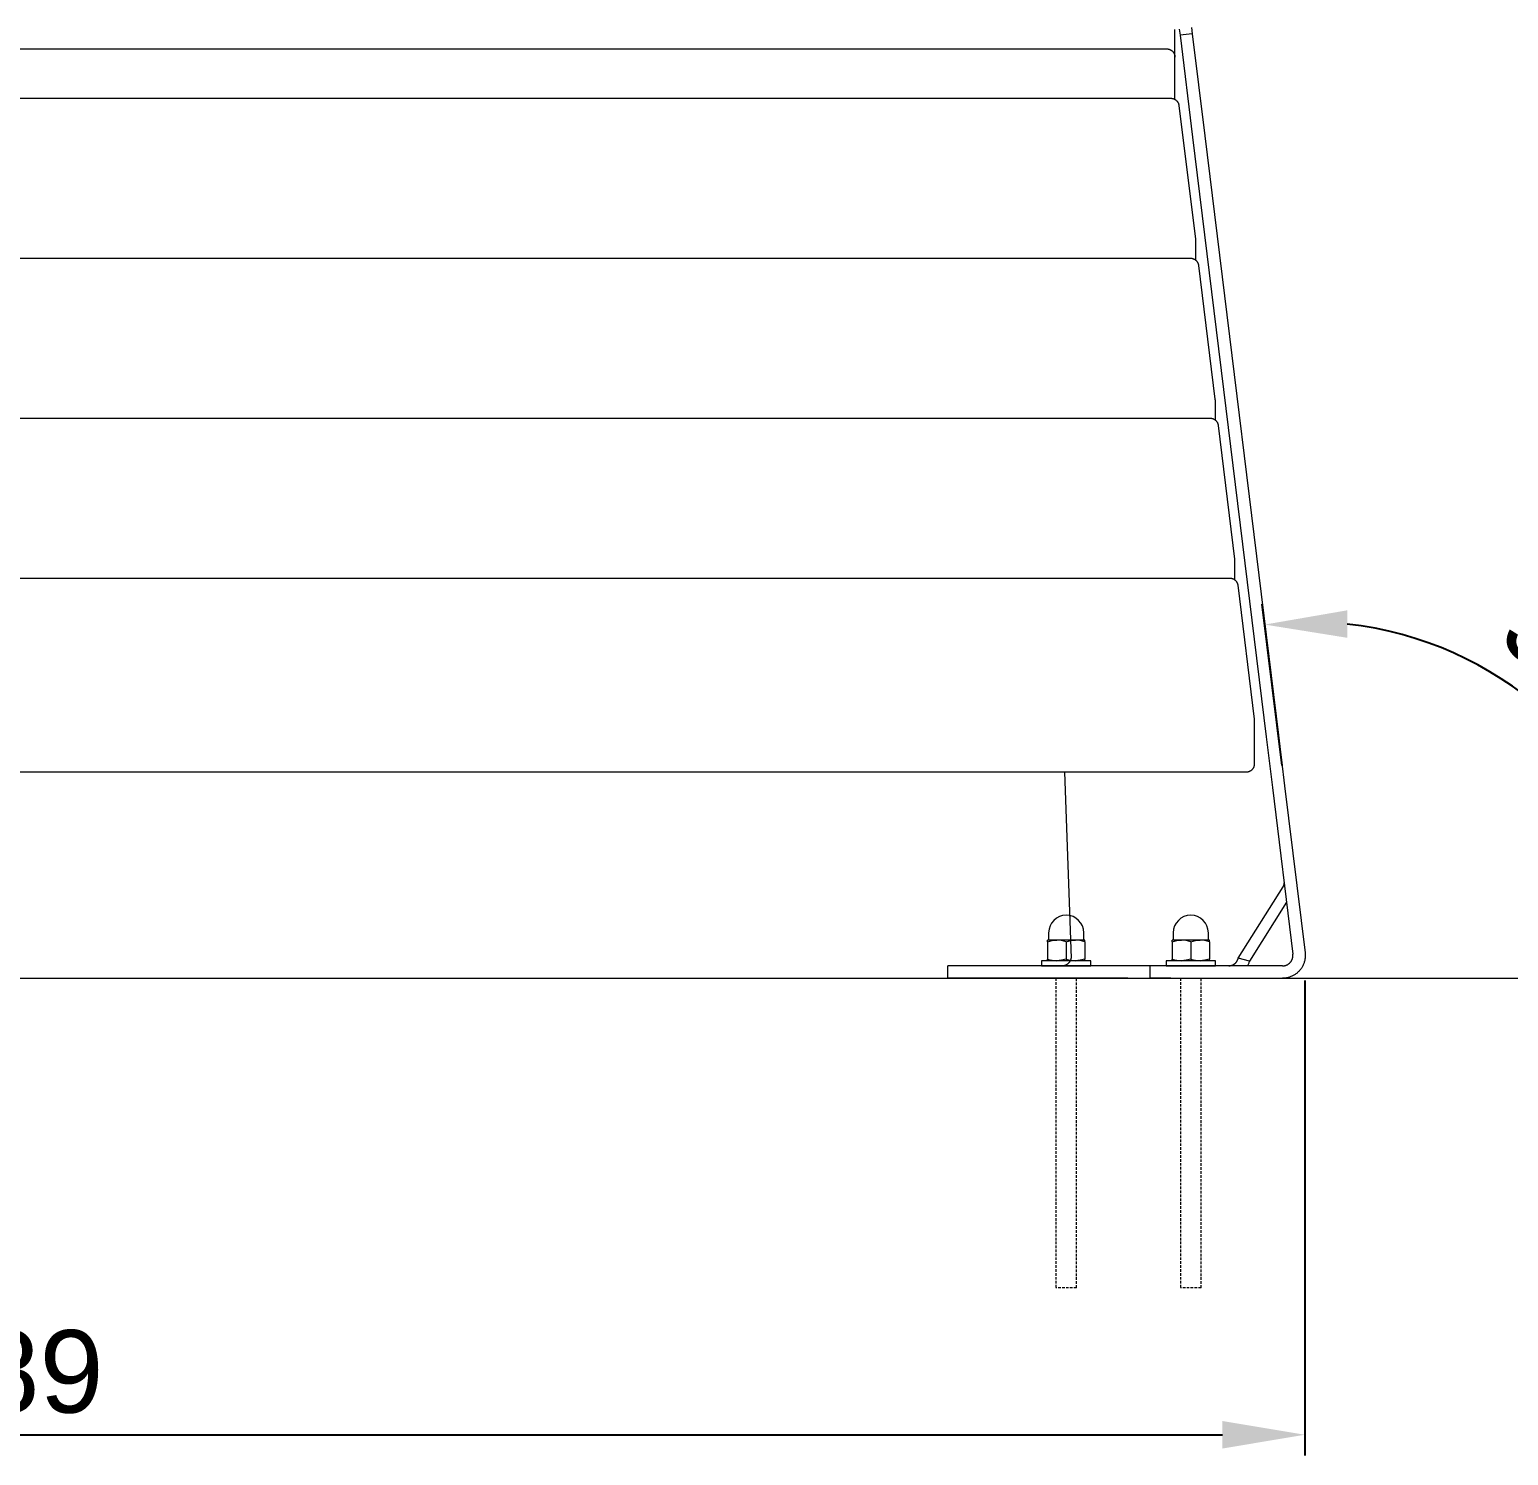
# Model space of a CAD drawing. Header units: millimetres. Extents: x 143 to 4970, y 293 to 3610.
# Drawn here: x 860 to 1577, y 2215 to 2906 of the extents above; entities that cross this region are included whole.
import ezdxf

# ---------------------------------------------------------------- set-up
doc = ezdxf.new("R2010")
doc.units = ezdxf.units.MM
doc.linetypes.add('HIDDEN', pattern=[1.905, 1.27, -0.635])
for name, color, linetype, lineweight in [('ZANO_R', 7, 'Continuous', 0), ('ZANO_R_przerywana', 7, 'HIDDEN', 0), ('ZANO_W', 1, 'Continuous', 0)]:
    doc.layers.add(name, color=color, linetype=linetype, lineweight=lineweight)
doc.styles.get("Standard").update_dxf_attribs({"font": 'ARIALUNI.TTF'})
doc.dimstyles.new('pl i ang', dxfattribs={"dimtxt": 50, "dimasz": 50, "dimexe": 1.25, "dimexo": 0.625, "dimgap": 10, "dimtad": 1, "dimtoh": 1, "dimtxsty": 'Standard', "dimcen": 2.5, "dimclrd": 1, "dimclre": 1, "dimclrt": 1, "dimadec": 0, "dimazin": 0, "dimtfac": 1, "dimtmove": 0, "dimatfit": 3, "dimfxl": 1, "dimarcsym": 1})

# ---------------------------------------------------------------- blocks, each defined once
blk = doc.blocks.new('*D396')
at = {"layer": 'ZANO_W', "color": 1, "lineweight": -2}
for p, q in [((189.48, 2445.27), (189.48, 2215.13)), ((1478.42, 2445.27), (1478.42, 2215.13)), ((229.48, 2225.13), (1438.42, 2225.13))]:
    blk.add_line(p, q, dxfattribs=at)
at = {"layer": 'ZANO_W', "color": 1}
for points in [[(229.48, 2231.79), (229.48, 2218.46), (189.48, 2225.13)], [(1438.42, 2218.46), (1438.42, 2231.79), (1478.42, 2225.13)]]:
    blk.add_solid(points, dxfattribs=at)
at = {"layer": 'ZANO_W', "color": 1, "insert": (833.95, 2255.56), "char_height": 40, "attachment_point": 5}
blk.add_mtext('1289', dxfattribs=at)
blk = doc.blocks.new('*D404')
at = {"layer": 'ZANO_W', "color": 1, "lineweight": -2}
blk.add_line((1467.39, 2549.43), (1457.79, 2627.63), dxfattribs=at)
blk.add_arc((1480.05, 2446.34), 172.65, 13.30432, 83.6958, dxfattribs=at)
at = {"layer": 'ZANO_W', "color": 1}
for points in [[(1498.97, 2624.61), (1499.05, 2611.28), (1459.01, 2617.7)], [(1641.45, 2485.3), (1654.69, 2486.84), (1652.7, 2446.34)]]:
    blk.add_solid(points, dxfattribs=at)
at = {"layer": 'ZANO_W', "color": 1, "insert": (1614.73, 2598.57), "char_height": 40, "attachment_point": 5, "rotation": 318.50006}
blk.add_mtext('97%%d', dxfattribs=at)

msp = doc.modelspace()

# ---------------------------------------------------------------- linework, layer by layer
at = {"layer": 'ZANO_R'}
for p, q in [((1415.45, 2899.11), (1415.45, 2905.99)), ((1417.54, 2906.22), (1417.9, 2903.27)), ((1423.86, 2904), (1417.9, 2903.27)), ((1423.5, 2906.95), (1423.86, 2904)), ((1423.86, 2904), (1429.93, 2854.58)), ((256.45, 2896.64), (1411.45, 2896.64)), ((1411.45, 2896.64), (1411.59, 2896.64)), ((1411.59, 2896.64), (1411.73, 2896.63)), ((1411.73, 2896.63), (1411.86, 2896.62)), ((1411.86, 2896.62), (1412, 2896.6)), ((1412, 2896.6), (1412.13, 2896.58)), ((1412.13, 2896.58), (1412.27, 2896.56)), ((1412.27, 2896.56), (1412.4, 2896.53)), ((1412.4, 2896.53), (1412.53, 2896.49)), ((1412.53, 2896.49), (1412.66, 2896.45)), ((1412.66, 2896.45), (1412.79, 2896.41)), ((1412.79, 2896.41), (1412.92, 2896.36)), ((1412.92, 2896.36), (1413.05, 2896.31)), ((1415.45, 2892.75), (1415.45, 2899.11)), ((1417.9, 2903.27), (1423.97, 2853.85)), ((1413.05, 2896.31), (1413.17, 2896.25)), ((1413.17, 2896.25), (1413.29, 2896.19)), ((1413.29, 2896.19), (1413.41, 2896.13)), ((1413.41, 2896.13), (1413.53, 2896.06)), ((1413.53, 2896.06), (1413.65, 2895.99)), ((1413.65, 2895.99), (1413.76, 2895.91)), ((1413.76, 2895.91), (1413.87, 2895.83)), ((1413.87, 2895.83), (1413.98, 2895.75)), ((1413.98, 2895.75), (1414.08, 2895.66)), ((1414.08, 2895.66), (1414.18, 2895.57)), ((1414.18, 2895.57), (1414.28, 2895.47)), ((1414.28, 2895.47), (1414.38, 2895.37)), ((1414.38, 2895.37), (1414.47, 2895.27)), ((1414.47, 2895.27), (1414.56, 2895.17)), ((1414.56, 2895.17), (1414.64, 2895.06)), ((1414.64, 2895.06), (1414.72, 2894.95)), ((1414.72, 2894.95), (1414.8, 2894.84)), ((1414.8, 2894.84), (1414.87, 2894.72)), ((1414.87, 2894.72), (1414.94, 2894.6)), ((1414.94, 2894.6), (1415, 2894.48)), ((1415, 2894.48), (1415.07, 2894.36)), ((1415.07, 2894.36), (1415.12, 2894.24)), ((1415.12, 2894.24), (1415.17, 2894.11)), ((1415.17, 2894.11), (1415.22, 2893.98)), ((1415.22, 2893.98), (1415.27, 2893.85)), ((1415.27, 2893.85), (1415.3, 2893.72)), ((1415.3, 2893.72), (1415.34, 2893.59)), ((1415.34, 2893.59), (1415.37, 2893.46)), ((1415.37, 2893.46), (1415.4, 2893.32)), ((1415.4, 2893.32), (1415.42, 2893.19)), ((1415.42, 2893.19), (1415.43, 2893.05)), ((1415.43, 2893.05), (1415.44, 2892.92)), ((1415.44, 2892.92), (1415.45, 2892.78)), ((1415.45, 2892.78), (1415.45, 2892.64)), ((1415.45, 2878.09), (1415.45, 2892.64)), ((1415.45, 2872.15), (1415.45, 2878.09)), ((254.5, 2872.72), (1413.41, 2872.72)), ((1413.41, 2872.72), (1413.54, 2872.71)), ((1413.54, 2872.71), (1413.68, 2872.71)), ((1413.68, 2872.71), (1413.82, 2872.69)), ((1413.82, 2872.69), (1413.96, 2872.68)), ((1413.96, 2872.68), (1414.09, 2872.66)), ((1414.09, 2872.66), (1414.23, 2872.63)), ((1414.23, 2872.63), (1414.36, 2872.6)), ((1414.36, 2872.6), (1414.5, 2872.56)), ((1414.5, 2872.56), (1414.63, 2872.53)), ((1414.63, 2872.53), (1414.76, 2872.48)), ((1414.76, 2872.48), (1414.89, 2872.43)), ((1414.89, 2872.43), (1415.02, 2872.38)), ((1415.02, 2872.38), (1415.14, 2872.32)), ((1415.14, 2872.32), (1415.26, 2872.26)), ((1415.26, 2872.26), (1415.39, 2872.19)), ((1415.39, 2872.19), (1415.5, 2872.12)), ((1415.5, 2872.12), (1415.62, 2872.05)), ((1415.62, 2872.05), (1415.73, 2871.97)), ((1415.73, 2871.97), (1415.84, 2871.89)), ((1415.84, 2871.89), (1415.95, 2871.8)), ((1415.95, 2871.8), (1416.06, 2871.71)), ((1416.06, 2871.71), (1416.16, 2871.62)), ((1416.16, 2871.62), (1416.26, 2871.52)), ((1416.26, 2871.52), (1416.35, 2871.42)), ((1416.35, 2871.42), (1416.44, 2871.32)), ((1416.44, 2871.32), (1416.53, 2871.21)), ((1416.53, 2871.21), (1416.62, 2871.1)), ((1416.62, 2871.1), (1416.7, 2870.99)), ((1416.7, 2870.99), (1416.77, 2870.88)), ((1416.77, 2870.88), (1416.85, 2870.76)), ((1416.85, 2870.76), (1416.91, 2870.64)), ((1416.91, 2870.64), (1416.98, 2870.52)), ((1416.98, 2870.52), (1417.04, 2870.39)), ((1417.04, 2870.39), (1417.09, 2870.27)), ((1417.09, 2870.27), (1417.15, 2870.14)), ((1417.15, 2870.14), (1417.19, 2870.01)), ((1417.19, 2870.01), (1417.23, 2869.88)), ((1417.23, 2869.88), (1417.27, 2869.75)), ((1417.27, 2869.75), (1417.31, 2869.61)), ((1417.31, 2869.61), (1417.33, 2869.48)), ((1417.33, 2869.48), (1417.36, 2869.34)), ((1417.36, 2869.34), (1417.38, 2869.2)), ((1417.38, 2869.2), (1425.33, 2804.39)), ((1423.97, 2853.85), (1459.64, 2563.34)), ((1429.93, 2854.58), (1465.6, 2564.07)), ((1425.33, 2804.39), (1425.35, 2804.27)), ((1425.35, 2804.27), (1425.36, 2804.15)), ((1425.36, 2804.15), (1425.36, 2804.03)), ((1425.36, 2804.03), (1425.36, 2803.91)), ((1425.36, 2803.91), (1425.36, 2794.39)), ((244.99, 2795.23), (1422.92, 2795.23)), ((1422.92, 2795.23), (1423.06, 2795.22)), ((1423.06, 2795.22), (1423.2, 2795.22)), ((1423.2, 2795.22), (1423.33, 2795.2)), ((1423.33, 2795.2), (1423.47, 2795.19)), ((1423.47, 2795.19), (1423.61, 2795.17)), ((1423.61, 2795.17), (1423.74, 2795.14)), ((1423.74, 2795.14), (1423.88, 2795.11)), ((1423.88, 2795.11), (1424.01, 2795.07)), ((1424.01, 2795.07), (1424.14, 2795.03)), ((1424.14, 2795.03), (1424.27, 2794.99)), ((1424.27, 2794.99), (1424.4, 2794.94)), ((1424.4, 2794.94), (1424.53, 2794.89)), ((1424.53, 2794.89), (1424.66, 2794.83)), ((1424.66, 2794.83), (1424.78, 2794.77)), ((1424.78, 2794.77), (1424.9, 2794.7)), ((1424.9, 2794.7), (1425.02, 2794.63)), ((1425.02, 2794.63), (1425.13, 2794.56)), ((1425.13, 2794.56), (1425.25, 2794.48)), ((1425.25, 2794.48), (1425.36, 2794.4)), ((1425.36, 2794.4), (1425.47, 2794.31)), ((1425.47, 2794.31), (1425.57, 2794.22)), ((1425.57, 2794.22), (1425.67, 2794.13)), ((1425.67, 2794.13), (1425.77, 2794.03)), ((1425.77, 2794.03), (1425.87, 2793.93)), ((1425.87, 2793.93), (1425.96, 2793.83)), ((1425.96, 2793.83), (1426.05, 2793.72)), ((1426.05, 2793.72), (1426.13, 2793.61)), ((1426.13, 2793.61), (1426.21, 2793.5)), ((1426.21, 2793.5), (1426.29, 2793.39)), ((1426.29, 2793.39), (1426.36, 2793.27)), ((1426.36, 2793.27), (1426.43, 2793.15)), ((1426.43, 2793.15), (1426.49, 2793.03)), ((1426.49, 2793.03), (1426.55, 2792.9)), ((1426.55, 2792.9), (1426.61, 2792.78)), ((1426.61, 2792.78), (1426.66, 2792.65)), ((1426.66, 2792.65), (1426.71, 2792.52)), ((1426.71, 2792.52), (1426.75, 2792.39)), ((1426.75, 2792.39), (1426.79, 2792.25)), ((1426.79, 2792.25), (1426.82, 2792.12)), ((1426.82, 2792.12), (1426.85, 2791.99)), ((1426.85, 2791.99), (1426.87, 2791.85)), ((1426.87, 2791.85), (1426.89, 2791.71)), ((1426.89, 2791.71), (1434.85, 2726.9)), ((1434.85, 2726.9), (1434.86, 2726.78)), ((1434.86, 2726.78), (1434.87, 2726.66)), ((1434.87, 2726.66), (1434.88, 2726.54)), ((1434.88, 2726.54), (1434.88, 2726.42)), ((1434.88, 2726.42), (1434.88, 2716.9)), ((235.47, 2717.74), (1432.44, 2717.74)), ((1432.44, 2717.74), (1432.57, 2717.73)), ((1432.57, 2717.73), (1432.71, 2717.73)), ((1432.71, 2717.73), (1432.85, 2717.71)), ((1432.85, 2717.71), (1432.99, 2717.7)), ((1432.99, 2717.7), (1433.12, 2717.68)), ((1433.12, 2717.68), (1433.26, 2717.65)), ((1433.26, 2717.65), (1433.39, 2717.62)), ((1433.39, 2717.62), (1433.53, 2717.58)), ((1433.53, 2717.58), (1433.66, 2717.54)), ((1433.66, 2717.54), (1433.79, 2717.5)), ((1433.79, 2717.5), (1433.92, 2717.45)), ((1433.92, 2717.45), (1434.04, 2717.4)), ((1434.04, 2717.4), (1434.17, 2717.34)), ((1434.17, 2717.34), (1434.29, 2717.28)), ((1434.29, 2717.28), (1434.41, 2717.21)), ((1434.41, 2717.21), (1434.53, 2717.14)), ((1434.53, 2717.14), (1434.65, 2717.07)), ((1434.65, 2717.07), (1434.76, 2716.99)), ((1434.76, 2716.99), (1434.87, 2716.91)), ((1434.87, 2716.91), (1434.98, 2716.82)), ((1434.98, 2716.82), (1435.09, 2716.73)), ((1435.09, 2716.73), (1435.19, 2716.64)), ((1435.19, 2716.64), (1435.29, 2716.54)), ((1435.29, 2716.54), (1435.38, 2716.44)), ((1435.38, 2716.44), (1435.47, 2716.34)), ((1435.47, 2716.34), (1435.56, 2716.23)), ((1435.56, 2716.23), (1435.65, 2716.12)), ((1435.65, 2716.12), (1435.73, 2716.01)), ((1435.73, 2716.01), (1435.8, 2715.9)), ((1435.8, 2715.9), (1435.87, 2715.78)), ((1435.87, 2715.78), (1435.94, 2715.66)), ((1435.94, 2715.66), (1436.01, 2715.54)), ((1436.01, 2715.54), (1436.07, 2715.41)), ((1436.07, 2715.41), (1436.12, 2715.29)), ((1436.12, 2715.29), (1436.17, 2715.16)), ((1436.17, 2715.16), (1436.22, 2715.03)), ((1436.22, 2715.03), (1436.26, 2714.9)), ((1436.26, 2714.9), (1436.3, 2714.76)), ((1436.3, 2714.76), (1436.33, 2714.63)), ((1436.33, 2714.63), (1436.36, 2714.5)), ((1436.36, 2714.5), (1436.39, 2714.36)), ((1436.39, 2714.36), (1436.41, 2714.22)), ((1436.41, 2714.22), (1444.36, 2649.41)), ((1444.36, 2649.41), (1444.38, 2649.29)), ((1444.38, 2649.29), (1444.39, 2649.17)), ((1444.39, 2649.17), (1444.39, 2649.05)), ((1444.39, 2649.05), (1444.39, 2648.93)), ((1444.39, 2648.93), (1444.39, 2639.41)), ((225.96, 2640.25), (1441.95, 2640.25)), ((1441.95, 2640.25), (1442.09, 2640.24)), ((1442.09, 2640.24), (1442.23, 2640.24)), ((1442.23, 2640.24), (1442.36, 2640.22)), ((1442.36, 2640.22), (1442.5, 2640.21)), ((1442.5, 2640.21), (1442.64, 2640.19)), ((1442.64, 2640.19), (1442.77, 2640.16)), ((1442.77, 2640.16), (1442.91, 2640.13)), ((1442.91, 2640.13), (1443.04, 2640.09)), ((1443.04, 2640.09), (1443.17, 2640.05)), ((1443.17, 2640.05), (1443.3, 2640.01)), ((1443.3, 2640.01), (1443.43, 2639.96)), ((1443.43, 2639.96), (1443.56, 2639.91)), ((1443.56, 2639.91), (1443.68, 2639.85)), ((1443.68, 2639.85), (1443.81, 2639.79)), ((1443.81, 2639.79), (1443.93, 2639.72)), ((1443.93, 2639.72), (1444.05, 2639.65)), ((1444.05, 2639.65), (1444.16, 2639.58)), ((1444.16, 2639.58), (1444.28, 2639.5)), ((1444.28, 2639.5), (1444.39, 2639.42)), ((1444.39, 2639.42), (1444.5, 2639.33)), ((1444.5, 2639.33), (1444.6, 2639.24)), ((1444.6, 2639.24), (1444.7, 2639.15)), ((1444.7, 2639.15), (1444.8, 2639.05)), ((1444.8, 2639.05), (1444.9, 2638.95)), ((1444.9, 2638.95), (1444.99, 2638.85)), ((1444.99, 2638.85), (1445.08, 2638.74)), ((1445.08, 2638.74), (1445.16, 2638.63)), ((1445.16, 2638.63), (1445.24, 2638.52)), ((1445.24, 2638.52), (1445.32, 2638.41)), ((1445.32, 2638.41), (1445.39, 2638.29)), ((1445.39, 2638.29), (1445.46, 2638.17)), ((1445.46, 2638.17), (1445.52, 2638.05)), ((1445.52, 2638.05), (1445.58, 2637.92)), ((1445.58, 2637.92), (1445.64, 2637.8)), ((1445.64, 2637.8), (1445.69, 2637.67)), ((1445.69, 2637.67), (1445.74, 2637.54)), ((1445.74, 2637.54), (1445.78, 2637.41)), ((1445.78, 2637.41), (1445.82, 2637.27)), ((1445.82, 2637.27), (1445.85, 2637.14)), ((1445.85, 2637.14), (1445.88, 2637.01)), ((1445.88, 2637.01), (1445.9, 2636.87)), ((1445.9, 2636.87), (1445.92, 2636.73)), ((1445.92, 2636.73), (1453.88, 2571.92)), ((1453.88, 2571.92), (1453.89, 2571.8)), ((1453.89, 2571.8), (1453.9, 2571.68)), ((1453.9, 2571.68), (1453.91, 2571.56)), ((1453.91, 2571.56), (1453.91, 2571.44)), ((1453.91, 2571.44), (1453.91, 2550.14)), ((1459.64, 2563.34), (1462.66, 2538.78)), ((1465.6, 2564.07), (1468.61, 2539.51)), ((1449.91, 2546.14), (218, 2546.14)), ((1361.95, 2546.14), (1365.2, 2456.11)), ((1450.04, 2546.15), (1449.91, 2546.14)), ((1450.18, 2546.15), (1450.04, 2546.15)), ((1450.32, 2546.16), (1450.18, 2546.15)), ((1450.45, 2546.18), (1450.32, 2546.16)), ((1450.59, 2546.2), (1450.45, 2546.18)), ((1450.72, 2546.23), (1450.59, 2546.2)), ((1450.86, 2546.26), (1450.72, 2546.23)), ((1450.99, 2546.29), (1450.86, 2546.26)), ((1451.12, 2546.33), (1450.99, 2546.29)), ((1451.25, 2546.37), (1451.12, 2546.33)), ((1451.38, 2546.42), (1451.25, 2546.37)), ((1451.5, 2546.47), (1451.38, 2546.42)), ((1451.63, 2546.53), (1451.5, 2546.47)), ((1451.75, 2546.59), (1451.63, 2546.53)), ((1451.87, 2546.66), (1451.75, 2546.59)), ((1451.99, 2546.73), (1451.87, 2546.66)), ((1452.1, 2546.8), (1451.99, 2546.73)), ((1452.21, 2546.88), (1452.1, 2546.8)), ((1452.33, 2546.96), (1452.21, 2546.88)), ((1452.43, 2547.04), (1452.33, 2546.96)), ((1452.54, 2547.13), (1452.43, 2547.04)), ((1452.64, 2547.22), (1452.54, 2547.13)), ((1452.74, 2547.31), (1452.64, 2547.22)), ((1452.83, 2547.41), (1452.74, 2547.31)), ((1452.92, 2547.51), (1452.83, 2547.41)), ((1453.01, 2547.62), (1452.92, 2547.51)), ((1453.1, 2547.73), (1453.01, 2547.62)), ((1453.18, 2547.84), (1453.1, 2547.73)), ((1453.25, 2547.95), (1453.18, 2547.84)), ((1453.33, 2548.06), (1453.25, 2547.95)), ((1453.39, 2548.18), (1453.33, 2548.06)), ((1453.46, 2548.3), (1453.39, 2548.18)), ((1453.52, 2548.43), (1453.46, 2548.3)), ((1453.58, 2548.55), (1453.52, 2548.43)), ((1453.63, 2548.68), (1453.58, 2548.55)), ((1453.68, 2548.8), (1453.63, 2548.68)), ((1453.72, 2548.93), (1453.68, 2548.8)), ((1453.76, 2549.06), (1453.72, 2548.93)), ((1453.79, 2549.2), (1453.76, 2549.06)), ((1453.82, 2549.33), (1453.79, 2549.2)), ((1453.85, 2549.46), (1453.82, 2549.33)), ((1453.87, 2549.6), (1453.85, 2549.46)), ((1453.89, 2549.73), (1453.87, 2549.6)), ((1453.9, 2549.87), (1453.89, 2549.73)), ((1453.91, 2550.01), (1453.9, 2549.87)), ((1453.91, 2550.14), (1453.91, 2550.01)), ((1462.66, 2538.78), (1472.58, 2457.95)), ((1468.61, 2539.51), (1478.54, 2458.68)), ((1446.1, 2456.11), (1467.89, 2490.67)), ((1467.89, 2490.67), (1467.94, 2490.76)), ((1467.94, 2490.76), (1467.99, 2490.84)), ((1467.99, 2490.84), (1468.04, 2490.92)), ((1468.04, 2490.92), (1468.08, 2491.01)), ((1468.08, 2491.01), (1468.12, 2491.1)), ((1468.12, 2491.1), (1468.16, 2491.19)), ((1468.16, 2491.19), (1468.19, 2491.28)), ((1468.19, 2491.28), (1468.22, 2491.37)), ((1468.22, 2491.37), (1468.25, 2491.46)), ((1468.25, 2491.46), (1468.27, 2491.55)), ((1468.27, 2491.55), (1468.3, 2491.65)), ((1468.3, 2491.65), (1468.31, 2491.74)), ((1468.31, 2491.74), (1468.33, 2491.84)), ((1468.33, 2491.84), (1468.34, 2491.93)), ((1468.35, 2492.42), (1468.34, 2492.51)), ((1468.34, 2491.93), (1468.35, 2492.03)), ((1468.35, 2492.32), (1468.35, 2492.42)), ((1468.35, 2492.22), (1468.35, 2492.32)), ((1468.35, 2492.13), (1468.35, 2492.22)), ((1468.35, 2492.03), (1468.35, 2492.13)), ((1469.49, 2483.15), (1451.51, 2454.64)), ((1354.22, 2468.34), (1354.22, 2465.09)), ((1371.22, 2465.09), (1371.22, 2468.34)), ((1414.63, 2468.34), (1414.63, 2465.09)), ((1431.63, 2465.09), (1431.63, 2468.34)), ((1353.72, 2464.04), (1353.72, 2464.84)), ((1358.22, 2464.84), (1353.72, 2464.84)), ((1353.72, 2464.04), (1353.72, 2455.64)), ((1367.22, 2464.84), (1358.22, 2464.84)), ((1362.72, 2464.04), (1362.72, 2455.64)), ((1371.72, 2464.84), (1367.22, 2464.84)), ((1371.72, 2464.04), (1371.72, 2464.84)), ((1371.72, 2464.04), (1371.72, 2455.64)), ((1414.13, 2464.03), (1414.13, 2464.84)), ((1418.63, 2464.84), (1414.13, 2464.84)), ((1414.13, 2464.03), (1414.13, 2455.64)), ((1427.63, 2464.84), (1418.63, 2464.84)), ((1423.13, 2464.03), (1423.13, 2455.64)), ((1432.13, 2464.84), (1427.63, 2464.84)), ((1432.13, 2464.03), (1432.13, 2464.84)), ((1432.13, 2464.03), (1432.13, 2455.64)), ((1305.43, 2452.34), (1305.42, 2452.34)), ((1305.42, 2452.34), (1305.42, 2452.34)), ((1305.42, 2452.34), (1305.42, 2452.34)), ((1305.42, 2452.34), (1305.42, 2452.34)), ((1305.42, 2452.34), (1305.42, 2452.34)), ((1305.42, 2452.34), (1305.42, 2452.34)), ((1305.42, 2446.34), (1305.42, 2452.34)), ((1305.46, 2452.34), (1305.43, 2452.34)), ((1305.6, 2452.34), (1305.46, 2452.34)), ((1306.11, 2452.34), (1305.6, 2452.34)), ((1379.71, 2452.34), (1306.11, 2452.34)), ((1350.72, 2454.84), (1350.72, 2452.34)), ((1374.72, 2454.84), (1350.72, 2454.84)), ((1353.72, 2454.84), (1353.72, 2455.64)), ((1360.8, 2452.34), (1360.97, 2452.35)), ((1360.97, 2452.35), (1361.13, 2452.37)), ((1361.13, 2452.37), (1361.29, 2452.39)), ((1361.29, 2452.39), (1361.45, 2452.42)), ((1361.45, 2452.42), (1361.62, 2452.45)), ((1361.62, 2452.45), (1361.77, 2452.49)), ((1361.77, 2452.49), (1361.93, 2452.54)), ((1361.93, 2452.54), (1362.09, 2452.59)), ((1362.09, 2452.59), (1362.24, 2452.64)), ((1362.24, 2452.64), (1362.4, 2452.71)), ((1362.4, 2452.71), (1362.55, 2452.77)), ((1362.55, 2452.77), (1362.69, 2452.84)), ((1362.69, 2452.84), (1362.84, 2452.92)), ((1362.84, 2452.92), (1362.98, 2453)), ((1362.98, 2453), (1363.12, 2453.09)), ((1363.12, 2453.09), (1363.26, 2453.18)), ((1363.26, 2453.18), (1363.39, 2453.27)), ((1363.39, 2453.27), (1363.52, 2453.37)), ((1363.52, 2453.37), (1363.65, 2453.48)), ((1363.65, 2453.48), (1363.77, 2453.59)), ((1363.77, 2453.59), (1363.89, 2453.7)), ((1363.89, 2453.7), (1364, 2453.82)), ((1364, 2453.82), (1364.11, 2453.94)), ((1364.11, 2453.94), (1364.22, 2454.06)), ((1364.22, 2454.06), (1364.32, 2454.19)), ((1364.32, 2454.19), (1364.42, 2454.32)), ((1364.42, 2454.32), (1364.51, 2454.46)), ((1364.51, 2454.46), (1364.6, 2454.6)), ((1364.6, 2454.6), (1364.68, 2454.74)), ((1364.68, 2454.74), (1364.76, 2454.88)), ((1364.76, 2454.88), (1364.84, 2455.03)), ((1364.84, 2455.03), (1364.9, 2455.18)), ((1364.9, 2455.18), (1364.97, 2455.33)), ((1364.97, 2455.33), (1365.03, 2455.48)), ((1365.03, 2455.48), (1365.08, 2455.64)), ((1365.08, 2455.64), (1365.12, 2455.79)), ((1365.12, 2455.79), (1365.17, 2455.95)), ((1365.17, 2455.95), (1365.2, 2456.11)), ((1371.72, 2454.84), (1371.72, 2455.64)), ((1374.72, 2452.34), (1374.72, 2454.84)), ((1392.67, 2452.34), (1379.71, 2452.34)), ((1441.58, 2452.34), (1392.67, 2452.34)), ((1403.45, 2446.34), (1403.45, 2452.34)), ((1413.45, 2452.34), (1403.45, 2452.34)), ((1411.13, 2454.84), (1411.13, 2452.34)), ((1435.13, 2454.84), (1411.13, 2454.84)), ((1467.62, 2452.34), (1413.45, 2452.34)), ((1414.13, 2454.84), (1414.13, 2455.64)), ((1432.13, 2454.84), (1432.13, 2455.64)), ((1435.13, 2452.34), (1435.13, 2454.84)), ((1441.58, 2452.34), (1441.75, 2452.35)), ((1441.75, 2452.35), (1441.91, 2452.36)), ((1441.91, 2452.36), (1442.07, 2452.38)), ((1442.07, 2452.38), (1442.23, 2452.4)), ((1442.23, 2452.4), (1442.39, 2452.43)), ((1442.39, 2452.43), (1442.55, 2452.47)), ((1442.55, 2452.47), (1442.71, 2452.51)), ((1442.71, 2452.51), (1442.87, 2452.55)), ((1442.87, 2452.55), (1443.02, 2452.6)), ((1443.02, 2452.6), (1443.17, 2452.66)), ((1443.17, 2452.66), (1443.32, 2452.72)), ((1443.32, 2452.72), (1443.47, 2452.79)), ((1443.47, 2452.79), (1443.62, 2452.86)), ((1443.62, 2452.86), (1443.76, 2452.93)), ((1443.76, 2452.93), (1443.9, 2453.02)), ((1443.9, 2453.02), (1444.04, 2453.1)), ((1444.04, 2453.1), (1444.18, 2453.19)), ((1444.18, 2453.19), (1444.31, 2453.29)), ((1444.31, 2453.29), (1444.44, 2453.39)), ((1444.44, 2453.39), (1444.56, 2453.49)), ((1444.56, 2453.49), (1444.68, 2453.6)), ((1444.68, 2453.6), (1444.8, 2453.71)), ((1444.8, 2453.71), (1444.91, 2453.83)), ((1444.91, 2453.83), (1445.02, 2453.95)), ((1445.02, 2453.95), (1445.13, 2454.08)), ((1445.13, 2454.08), (1445.23, 2454.2)), ((1445.23, 2454.2), (1445.33, 2454.33)), ((1445.33, 2454.33), (1445.42, 2454.47)), ((1445.42, 2454.47), (1445.5, 2454.61)), ((1445.5, 2454.61), (1445.59, 2454.75)), ((1445.59, 2454.75), (1445.66, 2454.89)), ((1445.66, 2454.89), (1445.74, 2455.04)), ((1445.74, 2455.04), (1445.8, 2455.18)), ((1445.8, 2455.18), (1445.87, 2455.33)), ((1445.87, 2455.33), (1445.92, 2455.49)), ((1445.92, 2455.49), (1445.98, 2455.64)), ((1445.98, 2455.64), (1446.02, 2455.8)), ((1446.02, 2455.8), (1446.06, 2455.95)), ((1446.06, 2455.95), (1446.1, 2456.11)), ((1451.51, 2454.64), (1446.1, 2456.11)), ((1450.85, 2452.66), (1450.71, 2452.34)), ((1450.99, 2452.98), (1450.85, 2452.66)), ((1451.11, 2453.3), (1450.99, 2452.98)), ((1451.23, 2453.63), (1451.11, 2453.3)), ((1451.33, 2453.97), (1451.23, 2453.63)), ((1451.43, 2454.3), (1451.33, 2453.97)), ((1451.51, 2454.64), (1451.43, 2454.3)), ((1467.62, 2452.34), (1467.79, 2452.34)), ((1467.79, 2452.34), (1467.97, 2452.35)), ((1467.97, 2452.35), (1468.14, 2452.36)), ((1468.14, 2452.36), (1468.31, 2452.38)), ((1468.31, 2452.38), (1468.48, 2452.41)), ((1468.48, 2452.41), (1468.65, 2452.44)), ((1468.65, 2452.44), (1468.82, 2452.48)), ((1468.82, 2452.48), (1468.98, 2452.53)), ((1468.98, 2452.53), (1469.15, 2452.58)), ((1469.15, 2452.58), (1469.31, 2452.63)), ((1469.31, 2452.63), (1469.47, 2452.69)), ((1469.47, 2452.69), (1469.63, 2452.76)), ((1469.63, 2452.76), (1469.79, 2452.83)), ((1469.79, 2452.83), (1469.95, 2452.91)), ((1469.95, 2452.91), (1470.1, 2452.99)), ((1470.1, 2452.99), (1470.25, 2453.08)), ((1470.25, 2453.08), (1470.39, 2453.18)), ((1470.39, 2453.18), (1470.53, 2453.27)), ((1470.53, 2453.27), (1470.67, 2453.38)), ((1470.67, 2453.38), (1470.81, 2453.48)), ((1470.81, 2453.48), (1470.94, 2453.6)), ((1470.94, 2453.6), (1471.06, 2453.71)), ((1471.06, 2453.71), (1471.19, 2453.83)), ((1471.19, 2453.83), (1471.31, 2453.96)), ((1471.31, 2453.96), (1471.42, 2454.09)), ((1471.42, 2454.09), (1471.53, 2454.22)), ((1471.53, 2454.22), (1471.64, 2454.36)), ((1471.64, 2454.36), (1471.74, 2454.5)), ((1471.74, 2454.5), (1471.83, 2454.64)), ((1471.83, 2454.64), (1471.92, 2454.79)), ((1471.92, 2454.79), (1472.01, 2454.94)), ((1472.01, 2454.94), (1472.09, 2455.09)), ((1472.09, 2455.09), (1472.16, 2455.25)), ((1472.16, 2455.25), (1472.23, 2455.41)), ((1472.23, 2455.41), (1472.3, 2455.57)), ((1472.3, 2455.57), (1472.36, 2455.73)), ((1472.36, 2455.73), (1472.41, 2455.9)), ((1472.41, 2455.9), (1472.45, 2456.06)), ((1472.45, 2456.06), (1472.5, 2456.23)), ((1472.5, 2456.23), (1472.53, 2456.4)), ((1472.53, 2456.4), (1472.56, 2456.57)), ((1472.56, 2456.57), (1472.58, 2456.74)), ((1472.6, 2457.77), (1472.58, 2457.95)), ((1472.58, 2456.74), (1472.6, 2456.91)), ((1472.61, 2457.6), (1472.6, 2457.77)), ((1472.6, 2456.91), (1472.61, 2457.08)), ((1472.62, 2457.43), (1472.61, 2457.6)), ((1472.61, 2457.08), (1472.62, 2457.26)), ((1472.62, 2457.26), (1472.62, 2457.43)), ((1477.27, 2452.07), (1477.09, 2451.74)), ((1477.45, 2452.4), (1477.27, 2452.07)), ((1477.62, 2452.75), (1477.45, 2452.4)), ((1477.77, 2453.09), (1477.62, 2452.75)), ((1477.91, 2453.45), (1477.77, 2453.09)), ((1478.04, 2453.8), (1477.91, 2453.45)), ((1478.15, 2454.17), (1478.04, 2453.8)), ((1478.26, 2454.53), (1478.15, 2454.17)), ((1478.35, 2454.9), (1478.26, 2454.53)), ((1478.42, 2455.27), (1478.35, 2454.9)), ((1478.49, 2455.65), (1478.42, 2455.27)), ((1478.54, 2456.02), (1478.49, 2455.65)), ((1478.54, 2458.68), (1478.58, 2458.3)), ((1478.58, 2456.4), (1478.54, 2456.02)), ((1478.58, 2458.3), (1478.6, 2457.92)), ((1478.61, 2456.78), (1478.58, 2456.4)), ((1478.6, 2457.92), (1478.62, 2457.54)), ((1478.62, 2457.16), (1478.61, 2456.78)), ((1478.62, 2457.54), (1478.62, 2457.16)), ((1305.43, 2446.34), (1305.42, 2446.34)), ((1305.42, 2446.34), (1305.42, 2446.34)), ((1305.42, 2446.34), (1305.42, 2446.34)), ((1305.42, 2446.34), (1305.42, 2446.34)), ((1305.42, 2446.34), (1305.42, 2446.34)), ((1305.42, 2446.34), (1305.42, 2446.34)), ((1305.46, 2446.34), (1305.43, 2446.34)), ((1305.6, 2446.34), (1305.46, 2446.34)), ((1306.11, 2446.34), (1305.6, 2446.34)), ((1379.71, 2446.34), (1306.11, 2446.34)), ((1392.67, 2446.34), (1379.71, 2446.34)), ((1392.67, 2446.34), (1403.45, 2446.34)), ((1413.45, 2446.34), (1403.45, 2446.34)), ((1413.45, 2446.34), (1467.62, 2446.34)), ((1468, 2446.34), (1467.62, 2446.34)), ((1468.38, 2446.36), (1468, 2446.34)), ((1468.76, 2446.4), (1468.38, 2446.36)), ((1469.14, 2446.44), (1468.76, 2446.4)), ((1469.51, 2446.5), (1469.14, 2446.44)), ((1469.88, 2446.57), (1469.51, 2446.5)), ((1470.25, 2446.66), (1469.88, 2446.57)), ((1470.62, 2446.75), (1470.25, 2446.66)), ((1470.99, 2446.86), (1470.62, 2446.75)), ((1471.35, 2446.99), (1470.99, 2446.86)), ((1471.7, 2447.12), (1471.35, 2446.99)), ((1472.05, 2447.27), (1471.7, 2447.12)), ((1472.4, 2447.43), (1472.05, 2447.27)), ((1472.74, 2447.6), (1472.4, 2447.43)), ((1473.07, 2447.78), (1472.74, 2447.6)), ((1473.4, 2447.98), (1473.07, 2447.78)), ((1473.72, 2448.18), (1473.4, 2447.98)), ((1474.03, 2448.4), (1473.72, 2448.18)), ((1474.33, 2448.62), (1474.03, 2448.4)), ((1474.63, 2448.86), (1474.33, 2448.62)), ((1474.92, 2449.11), (1474.63, 2448.86)), ((1475.2, 2449.36), (1474.92, 2449.11)), ((1475.47, 2449.63), (1475.2, 2449.36)), ((1475.73, 2449.91), (1475.47, 2449.63)), ((1475.98, 2450.19), (1475.73, 2449.91)), ((1476.22, 2450.48), (1475.98, 2450.19)), ((1476.46, 2450.79), (1476.22, 2450.48)), ((1476.68, 2451.1), (1476.46, 2450.79)), ((1476.89, 2451.41), (1476.68, 2451.1)), ((1477.09, 2451.74), (1476.89, 2451.41))]:
    msp.add_line(p, q, dxfattribs=at)
at = {"layer": 'ZANO_R', "flags": 128}
for points in [[(1353.72, 2464.04), (1355.93, 2464.62), (1358.22, 2464.84)], [(1362.72, 2464.04), (1364.93, 2464.62), (1367.22, 2464.84)], [(1414.13, 2464.03), (1416.33, 2464.62), (1418.63, 2464.84)], [(1423.13, 2464.03), (1425.33, 2464.62), (1427.63, 2464.84)], [(1362.72, 2455.64), (1360.52, 2455.06), (1358.22, 2454.84)], [(1371.72, 2455.64), (1369.52, 2455.06), (1367.22, 2454.84)], [(1423.13, 2455.64), (1420.92, 2455.06), (1418.63, 2454.84)], [(1432.13, 2455.64), (1429.92, 2455.06), (1427.63, 2454.84)]]:
    msp.add_lwpolyline(points, dxfattribs=at)
at = {"layer": 'ZANO_R'}
for points in [[(1350.72, 2452.34), (1374.72, 2452.34)], [(1411.13, 2452.34), (1435.13, 2452.34)], [(143.29, 2446.34), (1829.7, 2446.34)]]:
    msp.add_lwpolyline(points, dxfattribs=at)
for centre, radius, start, end in [((1362.72, 2468.34), 8.5, 0, 180), ((1423.13, 2468.34), 8.5, 0, 180), ((1353.97, 2465.09), 0.25, 270, 0), ((1358.11, 2451.2), 13.64, 70.22691, 89.51668), ((1367.11, 2451.2), 13.64, 70.22693, 89.51666), ((1371.47, 2465.09), 0.25, 180, 270), ((1414.38, 2465.09), 0.25, 270, 0), ((1418.51, 2451.2), 13.64, 70.22691, 89.51668), ((1427.51, 2451.2), 13.64, 70.22693, 89.51666), ((1431.88, 2465.09), 0.25, 180, 270), ((1358.34, 2468.48), 13.64, 250.22787, 269.51642), ((1367.34, 2468.48), 13.64, 250.22793, 269.5164), ((1418.74, 2468.48), 13.64, 250.22787, 269.51642), ((1427.74, 2468.48), 13.64, 250.22793, 269.5164)]:
    msp.add_arc(centre, radius, start, end, dxfattribs=at)
at = {"layer": 'ZANO_R_przerywana'}
for p, q in [((1357.72, 2446.34), (1357.72, 2296.34)), ((1367.72, 2296.34), (1367.72, 2446.34)), ((1418.13, 2446.34), (1418.13, 2296.34)), ((1428.13, 2296.34), (1428.13, 2446.34)), ((1367.72, 2296.34), (1357.72, 2296.34)), ((1428.13, 2296.34), (1418.13, 2296.34))]:
    msp.add_line(p, q, dxfattribs=at)
for points in [[(1357.72, 2446.34), (1367.72, 2446.34)], [(1418.13, 2446.34), (1428.13, 2446.34)]]:
    msp.add_lwpolyline(points, dxfattribs=at)

# ---------------------------------------------------------------- dimensions: what is measured, and where the dimension line sits
at = {"layer": 'ZANO_W'}
dim = msp.add_angular_dim_2l(base=(1625.93, 2538.68), line1=((1468.61, 2539.51), (1478.54, 2458.68)), line2=((143.29, 2446.34), (1829.7, 2446.34)), dimstyle='pl i ang', override={"dimtxt": 40, "dimasz": 40, "dimexe": 10, "dimexo": 10, "dimtoh": 0, "dimdec": 0, "dimtdec": 0, "dimtmove": 1}, dxfattribs=at)
dim.commit()
dim.dimension.update_dxf_attribs({"geometry": '*D404', "text_midpoint": (1614.73, 2598.57)})
dim = msp.add_linear_dim(base=(1478.42, 2225.13), p1=(189.48, 2455.27), p2=(1478.42, 2455.27), dimstyle='pl i ang', override={"dimtxt": 40, "dimasz": 40, "dimexe": 10, "dimexo": 10, "dimtoh": 0, "dimdec": 0, "dimtdec": 0, "dimtmove": 1}, dxfattribs=at)
dim.commit()
dim.dimension.update_dxf_attribs({"geometry": '*D396', "text_midpoint": (833.95, 2255.56)})

doc.saveas('drawing.dxf')
